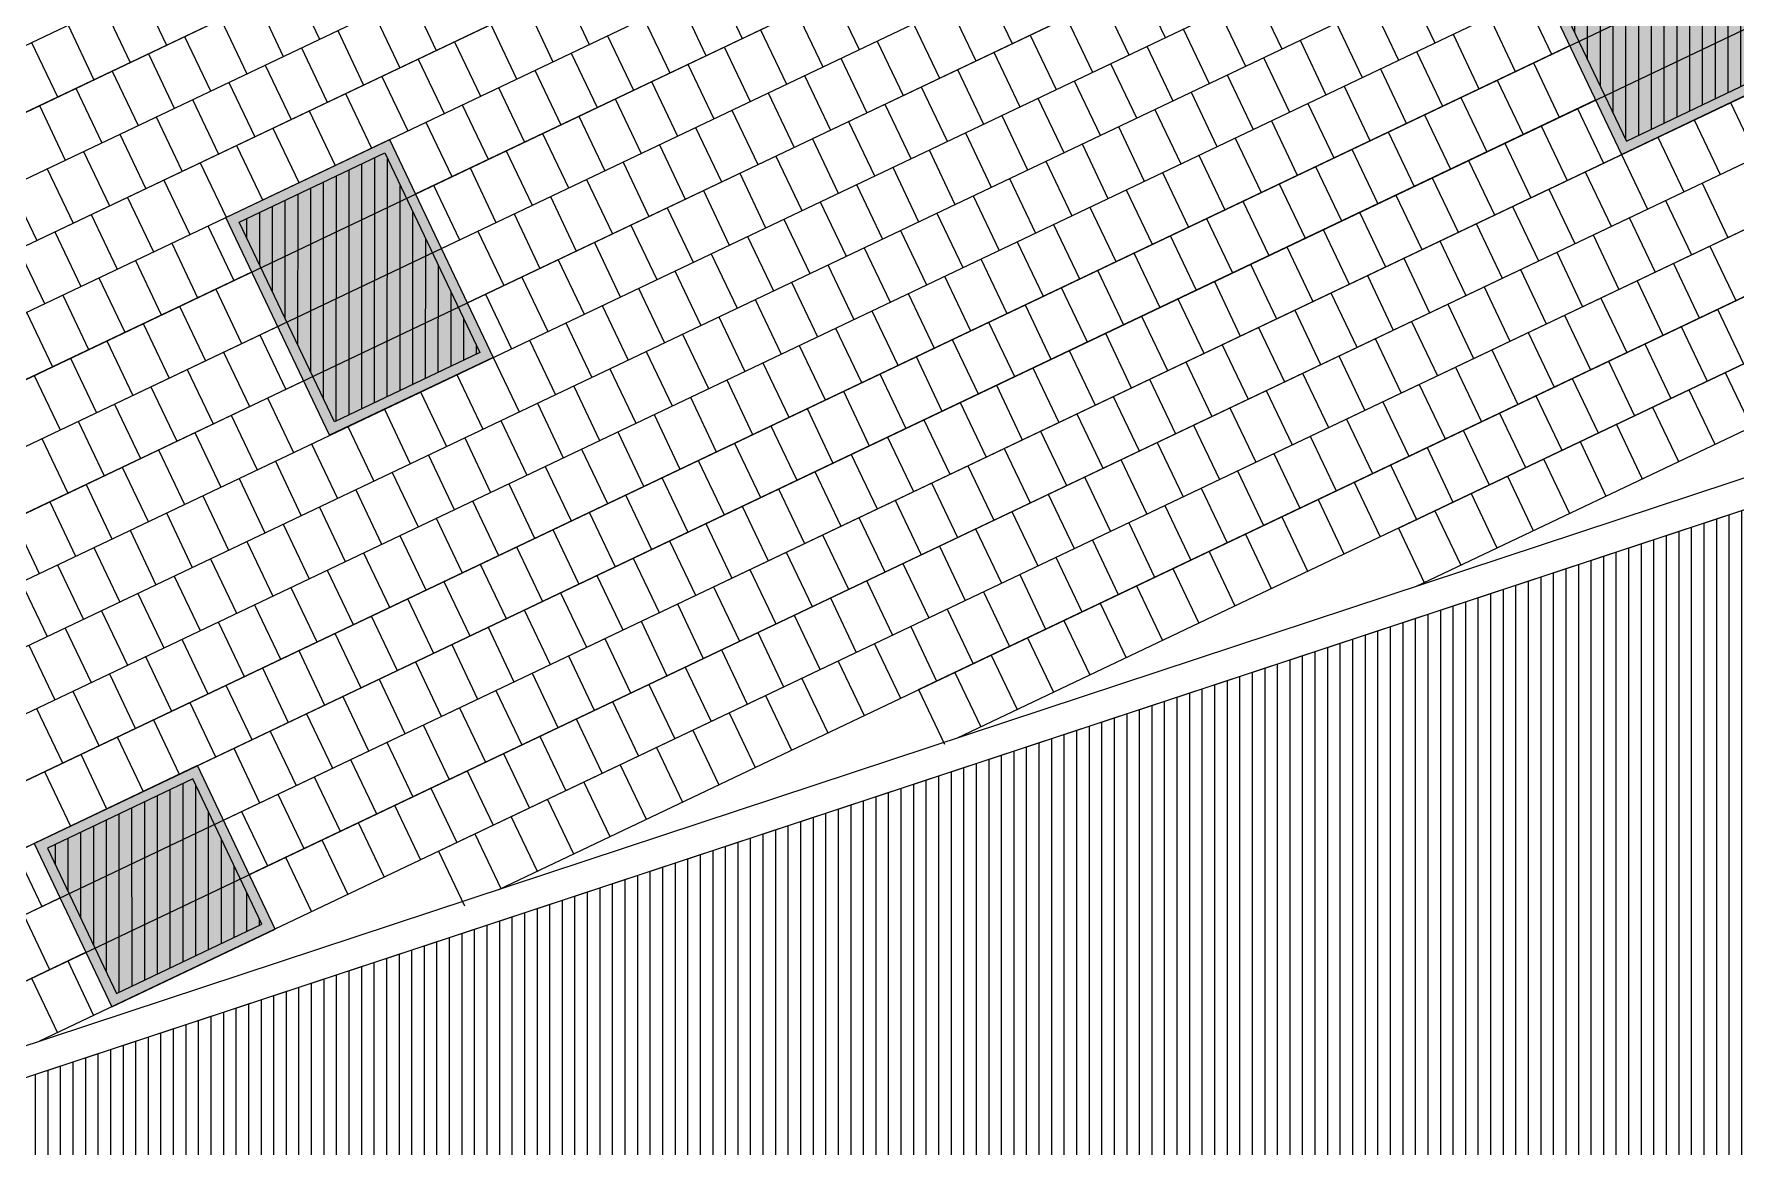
# Model space of a CAD drawing. Header units: metres. Extents: x 679599 to 680028, y 2748524 to 2748840.
# Drawn here: x 679744.37 to 679761.29, y 2748712.51 to 2748723.57 of the extents above; entities that cross this region are included whole.
import ezdxf

# ---------------------------------------------------------------- set-up
doc = ezdxf.new("R2010")
doc.units = ezdxf.units.M
doc.header["$LTSCALE"] = 5
doc.layers.add('00-AUX', color=2, linetype='Continuous', plot=False)
doc.layers.add('00-AUX Tree Pit', color=2, linetype='Continuous', plot=False)
doc.layers.add('02-L-B-Channel', color=140, linetype='Continuous', lineweight=5, plot=False)
doc.layers.add('02-L-B-Curb', color=11, linetype='Continuous', lineweight=5, plot=False)
for name, color, linetype, lineweight, true_color in [('02-L-Joints-Paviment_07_Precast Concrete Blocks 60X40', 7, 'Continuous', 5, 0x999999), ('03-TR-Pavement_02_Sealed Gravel', 7, 'Continuous', 5, 0x38321e), ('03-TR-Pavement_07_Precast Concrete Blocks 20X10', 7, 'Continuous', 5, 0x999999), ('03-TR-Pavement_07_Precast Concrete Blocks 60X40', 7, 'Continuous', 5, 0x999999)]:
    doc.layers.add(name, color=color, linetype=linetype, lineweight=lineweight, true_color=true_color)
doc.layers.add('03-TR-Tree Pit_Green', color=46, linetype='Continuous')
doc.layers.add('03-TR-Tree Pit_White', color=7, linetype='Continuous', true_color=0xfcfcfc)
doc.layers.add('04-BK-Tree Pit', color=6, linetype='Continuous', lineweight=5)

# ---------------------------------------------------------------- blocks, each defined once
blk = doc.blocks.new('ALCORQUE RECTANGULAR')
at = {"layer": '03-TR-Tree Pit_Green', "ltscale": 0.3}
h = blk.add_hatch(dxfattribs=at)
h.set_pattern_fill('ANSI31', color=256, scale=0.04, angle=-45)
h.set_pattern_definition([(360, (-2068898.16958, 3428624.0145), (3e-17, 0.127), [])])
h.paths.add_polyline_path([(679903.391, 2748647.421), (679902.702, 2748648.869), (679904.689, 2748649.814), (679905.377, 2748648.367)])
at = {"layer": '03-TR-Tree Pit_White'}
h = blk.add_hatch(color=256, dxfattribs=at)
h.dxf.hatch_style = 1
h.paths.add_polyline_path([(679903.344, 2748647.288), (679902.569, 2748648.916), (679904.736, 2748649.947), (679905.511, 2748648.319)])
at = {"layer": '02-L-B-Curb'}
blk.add_lwpolyline([(679903.344, 2748647.288), (679902.569, 2748648.916), (679904.736, 2748649.947), (679905.511, 2748648.319)], close=True, dxfattribs=at)
at = {"layer": '02-L-B-Curb', "color": 6}
blk.add_lwpolyline([(679903.391, 2748647.421), (679902.702, 2748648.868), (679904.689, 2748649.814), (679905.378, 2748648.366)], close=True, dxfattribs=at)
blk = doc.blocks.new('Escocell Quadrat')
at = {"layer": '03-TR-Tree Pit_Green'}
h = blk.add_hatch(dxfattribs=at)
h.set_pattern_fill('ANSI31', color=256, scale=0.04, angle=19.5514)
h.set_pattern_definition([(64.551379247, (-1794786.01457, -2189831.7944), (-0.114677314033, 0.0545720958565), [])])
h.paths.add_polyline_path([(-1.159, 0.359), (-2.759, 0.359), (-2.759, -1.241), (-1.159, -1.241)])
at = {"layer": '03-TR-Tree Pit_White'}
h = blk.add_hatch(color=256, dxfattribs=at)
h.dxf.hatch_style = 1
h.paths.add_polyline_path([(-2.859, 0.459), (-1.059, 0.459), (-1.059, -1.341), (-2.859, -1.341)])
at = {"ltscale": 0.3}
blk.add_lwpolyline([(-2.759, -1.241), (-1.159, -1.241), (-1.159, 0.359), (-2.759, 0.359)], close=True, dxfattribs=at)
at = {"layer": '02-L-B-Curb', "ltscale": 0.3}
blk.add_lwpolyline([(-2.859, -1.341), (-1.059, -1.341), (-1.059, 0.459), (-2.859, 0.459)], close=True, dxfattribs=at)

msp = doc.modelspace()

# ---------------------------------------------------------------- hatches: boundary and pattern name
at = {"layer": '03-TR-Pavement_02_Sealed Gravel', "linetype": 'Continuous'}
h = msp.add_hatch(dxfattribs=at)
h.set_pattern_fill('ANSI31', color=256, scale=0.0393, angle=45)
h.set_pattern_definition([(90, (652974.11672, 2717198.73223), (-0.1247775, 0), [])])
h.paths.add_polyline_path([(679735.044, 2748710.147), (679760.089, 2748691.068), (679780.187, 2748703.577), (679773.791, 2748722.943)])
at = {"layer": '03-TR-Pavement_07_Precast Concrete Blocks 20X10'}
h = msp.add_hatch(dxfattribs=at)
h.set_pattern_fill('ANSI31', color=256, scale=0.0315, angle=25.5)
h.set_pattern_definition([(70.5, (0, 0), (-0.094275932128, 0.033384858509), [])])
edge = h.paths.add_edge_path()
edge.add_line((679693.238, 2748712.205), (679695.035, 2748708.429))
edge.add_line((679695.035, 2748708.429), (679697.925, 2748707.403))
edge.add_line((679697.925, 2748707.403), (679701.77, 2748709.232))
edge.add_line((679701.77, 2748709.232), (679702.775, 2748712.059))
edge.add_line((679702.775, 2748712.059), (679705.602, 2748711.055))
edge.add_line((679705.602, 2748711.055), (679709.447, 2748712.885))
edge.add_line((679709.447, 2748712.885), (679710.451, 2748715.712))
edge.add_line((679710.451, 2748715.712), (679713.278, 2748714.708))
edge.add_line((679713.278, 2748714.708), (679717.123, 2748716.538))
edge.add_line((679717.123, 2748716.538), (679718.127, 2748719.365))
edge.add_line((679718.127, 2748719.365), (679720.954, 2748718.361))
edge.add_line((679720.954, 2748718.361), (679724.792, 2748720.187))
edge.add_line((679724.792, 2748720.187), (679725.802, 2748723.017))
edge.add_line((679725.802, 2748723.017), (679728.63, 2748722.014))
edge.add_line((679728.63, 2748722.014), (679732.474, 2748723.843))
edge.add_line((679732.474, 2748723.843), (679733.444, 2748726.576))
edge.add_line((679733.444, 2748726.576), (679733.478, 2748726.669))
edge.add_line((679733.478, 2748726.669), (679736.304, 2748725.666))
edge.add_line((679736.304, 2748725.666), (679740.149, 2748727.495))
edge.add_line((679740.149, 2748727.495), (679741.153, 2748730.322))
edge.add_line((679741.153, 2748730.322), (679743.98, 2748729.318))
edge.add_line((679743.98, 2748729.318), (679747.825, 2748731.148))
edge.add_line((679747.825, 2748731.148), (679748.847, 2748734.036))
edge.add_line((679748.847, 2748734.036), (679747.049, 2748737.816))
edge.add_line((679747.049, 2748737.816), (679693.237, 2748712.208))

# ---------------------------------------------------------------- linework, layer by layer
at = {"layer": '00-AUX'}
for points in [[(679680.412, 2748693.066), (679908.864, 2748801.779)], [(679684.823, 2748694.501), (679909.347, 2748801.344)], [(679689.235, 2748695.936), (679907.032, 2748799.578)], [(679694.007, 2748697.543), (679904.22, 2748797.575)], [(679698.419, 2748698.977), (679901.769, 2748795.744)], [(679703.192, 2748700.584), (679899.679, 2748794.085)], [(679707.603, 2748702.019), (679896.867, 2748792.083)], [(679712.015, 2748703.454), (679894.416, 2748790.252)], [(679716.787, 2748705.06), (679891.964, 2748788.421)], [(679721.199, 2748706.495), (679889.513, 2748786.59)], [(679725.61, 2748707.93), (679887.062, 2748784.759)], [(679730.383, 2748709.537), (679831.877, 2748757.834)], [(679734.794, 2748710.971), (679820.396, 2748751.706)], [(679739.567, 2748712.578), (679809.638, 2748745.922)], [(679743.979, 2748714.013), (679801.588, 2748741.427)], [(679748.39, 2748715.448), (679798.596, 2748739.339)], [(679753.163, 2748717.054), (679796.144, 2748737.508)], [(679757.936, 2748718.661), (679793.693, 2748735.677)]]:
    msp.add_lwpolyline(points, dxfattribs=at)
at = {"layer": '00-AUX', "ltscale": 0.3}
msp.add_lwpolyline([(679735.044, 2748710.147), (679760.089, 2748691.068), (679780.187, 2748703.577), (679773.791, 2748722.943)], close=True, dxfattribs=at)
at = {"layer": '00-AUX Tree Pit', "ltscale": 0.3}
for points in [[(679760.155, 2748722.375), (679761.78, 2748723.149), (679761.007, 2748724.774), (679759.382, 2748724)], [(679745.139, 2748713.901), (679746.765, 2748714.674), (679745.991, 2748716.3), (679744.366, 2748715.526)]]:
    msp.add_lwpolyline(points, close=True, dxfattribs=at)
at = {"layer": '00-AUX Tree Pit'}
msp.add_lwpolyline([(679748.933, 2748720.357), (679747.305, 2748719.583), (679746.273, 2748721.75), (679747.902, 2748722.525)], close=True, dxfattribs=at)
at = {"layer": '02-L-B-Channel'}
msp.add_lwpolyline([(679734.639, 2748710.329), (679734.929, 2748710.109), (679773.886, 2748722.975), (679773.792, 2748723.26)], close=True, dxfattribs=at)
at = {"layer": '02-L-Joints-Paviment_07_Precast Concrete Blocks 60X40'}
for points in [[(679746.948, 2748724.064), (679747.206, 2748723.522)], [(679751.153, 2748724.071), (679751.41, 2748723.53)], [(679755.357, 2748724.079), (679755.615, 2748723.537)], [(679745.426, 2748724.004), (679745.684, 2748723.462)], [(679746.587, 2748723.892), (679746.845, 2748723.35)], [(679748.109, 2748723.952), (679748.366, 2748723.41)], [(679749.631, 2748724.012), (679749.888, 2748723.47)], [(679750.791, 2748723.9), (679751.049, 2748723.358)], [(679752.313, 2748723.959), (679752.571, 2748723.418)], [(679753.835, 2748724.019), (679754.093, 2748723.477)], [(679754.996, 2748723.907), (679755.254, 2748723.365)], [(679756.518, 2748723.967), (679756.776, 2748723.425)], [(679758.04, 2748724.027), (679758.298, 2748723.485)], [(679759.201, 2748723.915), (679759.459, 2748723.373)], [(679745.065, 2748723.832), (679745.323, 2748723.291)], [(679747.747, 2748723.78), (679748.005, 2748723.238)], [(679749.269, 2748723.84), (679749.527, 2748723.298)], [(679750.43, 2748723.728), (679750.688, 2748723.186)], [(679751.952, 2748723.787), (679752.21, 2748723.246)], [(679753.474, 2748723.847), (679753.732, 2748723.305)], [(679754.635, 2748723.735), (679754.893, 2748723.193)], [(679756.157, 2748723.795), (679756.415, 2748723.253)], [(679757.679, 2748723.855), (679757.937, 2748723.313)], [(679758.84, 2748723.743), (679759.098, 2748723.201)], [(679744.704, 2748723.66), (679744.961, 2748723.119)], [(679746.225, 2748723.72), (679746.483, 2748723.178)], [(679747.386, 2748723.608), (679747.644, 2748723.066)], [(679748.908, 2748723.668), (679749.166, 2748723.126)], [(679750.069, 2748723.556), (679750.327, 2748723.014)], [(679751.591, 2748723.616), (679751.849, 2748723.074)], [(679753.113, 2748723.675), (679753.371, 2748723.134)], [(679754.274, 2748723.563), (679754.532, 2748723.021)], [(679755.796, 2748723.623), (679756.054, 2748723.081)], [(679757.318, 2748723.683), (679757.576, 2748723.141)], [(679758.479, 2748723.571), (679758.736, 2748723.029)], [(679744.342, 2748723.489), (679744.6, 2748722.947)], [(679745.864, 2748723.548), (679746.122, 2748723.007)], [(679747.025, 2748723.436), (679747.283, 2748722.894)], [(679748.547, 2748723.496), (679748.805, 2748722.954)], [(679749.708, 2748723.384), (679749.966, 2748722.842)], [(679751.23, 2748723.444), (679751.488, 2748722.902)], [(679752.752, 2748723.503), (679753.01, 2748722.962)], [(679753.913, 2748723.391), (679754.17, 2748722.85)], [(679755.435, 2748723.451), (679755.692, 2748722.909)], [(679756.957, 2748723.511), (679757.214, 2748722.969)], [(679758.117, 2748723.399), (679758.375, 2748722.857)], [(679745.503, 2748723.376), (679745.761, 2748722.835)], [(679746.664, 2748723.264), (679746.922, 2748722.723)], [(679748.186, 2748723.324), (679748.444, 2748722.782)], [(679750.869, 2748723.272), (679751.126, 2748722.73)], [(679752.391, 2748723.332), (679752.648, 2748722.79)], [(679753.551, 2748723.22), (679753.809, 2748722.678)], [(679755.073, 2748723.279), (679755.331, 2748722.738)], [(679756.595, 2748723.339), (679756.853, 2748722.797)], [(679757.756, 2748723.227), (679758.014, 2748722.685)], [(679759.278, 2748723.287), (679759.536, 2748722.745)], [(679745.142, 2748723.205), (679745.4, 2748722.663)], [(679746.303, 2748723.092), (679746.561, 2748722.551)], [(679747.825, 2748723.152), (679748.083, 2748722.61)], [(679749.347, 2748723.212), (679749.605, 2748722.67)], [(679750.507, 2748723.1), (679750.765, 2748722.558)], [(679752.029, 2748723.16), (679752.287, 2748722.618)], [(679753.19, 2748723.048), (679753.448, 2748722.506)], [(679754.712, 2748723.107), (679754.97, 2748722.566)], [(679756.234, 2748723.167), (679756.492, 2748722.625)], [(679757.395, 2748723.055), (679757.653, 2748722.513)], [(679758.917, 2748723.115), (679759.175, 2748722.573)], [(679744.781, 2748723.033), (679745.039, 2748722.491)], [(679745.942, 2748722.921), (679746.199, 2748722.379)], [(679747.464, 2748722.98), (679747.721, 2748722.439)], [(679748.985, 2748723.04), (679749.243, 2748722.498)], [(679750.146, 2748722.928), (679750.404, 2748722.386)], [(679751.668, 2748722.988), (679751.926, 2748722.446)], [(679752.829, 2748722.876), (679753.087, 2748722.334)], [(679754.351, 2748722.936), (679754.609, 2748722.394)], [(679755.873, 2748722.995), (679756.131, 2748722.454)], [(679757.034, 2748722.883), (679757.292, 2748722.341)], [(679758.556, 2748722.943), (679758.814, 2748722.401)], [(679761.239, 2748722.891), (679761.496, 2748722.349)], [(679744.42, 2748722.861), (679744.677, 2748722.319)], [(679745.58, 2748722.749), (679745.838, 2748722.207)], [(679747.102, 2748722.809), (679747.36, 2748722.267)], [(679748.624, 2748722.868), (679748.882, 2748722.327)], [(679749.785, 2748722.756), (679750.043, 2748722.214)], [(679751.307, 2748722.816), (679751.565, 2748722.274)], [(679753.99, 2748722.764), (679754.248, 2748722.222)], [(679755.512, 2748722.823), (679755.77, 2748722.282)], [(679756.673, 2748722.711), (679756.93, 2748722.17)], [(679758.195, 2748722.771), (679758.452, 2748722.229)], [(679759.717, 2748722.831), (679759.974, 2748722.289)], [(679760.877, 2748722.719), (679761.135, 2748722.177)], [(679745.219, 2748722.577), (679745.477, 2748722.035)], [(679746.741, 2748722.637), (679746.999, 2748722.095)], [(679748.263, 2748722.696), (679748.521, 2748722.155)], [(679749.424, 2748722.584), (679749.682, 2748722.043)], [(679750.946, 2748722.644), (679751.204, 2748722.102)], [(679752.468, 2748722.704), (679752.726, 2748722.162)], [(679753.629, 2748722.592), (679753.886, 2748722.05)], [(679755.151, 2748722.652), (679755.408, 2748722.11)], [(679756.311, 2748722.539), (679756.569, 2748721.998)], [(679757.833, 2748722.599), (679758.091, 2748722.057)], [(679759.355, 2748722.659), (679759.613, 2748722.117)], [(679760.516, 2748722.547), (679760.774, 2748722.005)], [(679744.858, 2748722.405), (679745.116, 2748721.863)], [(679746.38, 2748722.465), (679746.638, 2748721.923)], [(679749.063, 2748722.412), (679749.321, 2748721.871)], [(679750.585, 2748722.472), (679750.843, 2748721.93)], [(679752.107, 2748722.532), (679752.364, 2748721.99)], [(679753.267, 2748722.42), (679753.525, 2748721.878)], [(679754.789, 2748722.48), (679755.047, 2748721.938)], [(679755.95, 2748722.368), (679756.208, 2748721.826)], [(679757.472, 2748722.427), (679757.73, 2748721.886)], [(679758.994, 2748722.487), (679759.252, 2748721.945)], [(679760.155, 2748722.375), (679760.413, 2748721.833)], [(679744.497, 2748722.233), (679744.755, 2748721.691)], [(679746.019, 2748722.293), (679746.277, 2748721.751)], [(679748.702, 2748722.241), (679748.959, 2748721.699)], [(679750.224, 2748722.3), (679750.481, 2748721.759)], [(679751.745, 2748722.36), (679752.003, 2748721.818)], [(679752.906, 2748722.248), (679753.164, 2748721.706)], [(679754.428, 2748722.308), (679754.686, 2748721.766)], [(679757.111, 2748722.256), (679757.369, 2748721.714)], [(679758.633, 2748722.315), (679758.891, 2748721.774)], [(679759.794, 2748722.203), (679760.052, 2748721.661)], [(679744.136, 2748722.061), (679744.393, 2748721.519)], [(679745.658, 2748722.121), (679745.915, 2748721.579)], [(679748.34, 2748722.069), (679748.598, 2748721.527)], [(679749.862, 2748722.128), (679750.12, 2748721.587)], [(679751.384, 2748722.188), (679751.642, 2748721.646)], [(679752.545, 2748722.076), (679752.803, 2748721.534)], [(679754.067, 2748722.136), (679754.325, 2748721.594)], [(679755.589, 2748722.196), (679755.847, 2748721.654)], [(679756.75, 2748722.084), (679757.008, 2748721.542)], [(679758.272, 2748722.143), (679758.53, 2748721.602)], [(679759.433, 2748722.031), (679759.69, 2748721.49)], [(679760.955, 2748722.091), (679761.212, 2748721.549)], [(679745.296, 2748721.949), (679745.554, 2748721.407)], [(679749.501, 2748721.957), (679749.759, 2748721.415)], [(679751.023, 2748722.016), (679751.281, 2748721.475)], [(679752.184, 2748721.904), (679752.442, 2748721.363)], [(679753.706, 2748721.964), (679753.964, 2748721.422)], [(679755.228, 2748722.024), (679755.486, 2748721.482)], [(679756.389, 2748721.912), (679756.646, 2748721.37)], [(679757.911, 2748721.972), (679758.168, 2748721.43)], [(679759.071, 2748721.859), (679759.329, 2748721.318)], [(679760.593, 2748721.919), (679760.851, 2748721.377)], [(679744.935, 2748721.777), (679745.193, 2748721.235)], [(679749.14, 2748721.785), (679749.398, 2748721.243)], [(679750.662, 2748721.845), (679750.92, 2748721.303)], [(679751.823, 2748721.732), (679752.081, 2748721.191)], [(679753.345, 2748721.792), (679753.603, 2748721.25)], [(679754.867, 2748721.852), (679755.124, 2748721.31)], [(679756.027, 2748721.74), (679756.285, 2748721.198)], [(679757.549, 2748721.8), (679757.807, 2748721.258)], [(679760.232, 2748721.747), (679760.49, 2748721.206)], [(679744.574, 2748721.605), (679744.832, 2748721.064)], [(679746.096, 2748721.665), (679746.354, 2748721.123)], [(679748.779, 2748721.613), (679749.037, 2748721.071)], [(679750.301, 2748721.673), (679750.559, 2748721.131)], [(679751.462, 2748721.561), (679751.719, 2748721.019)], [(679752.984, 2748721.62), (679753.241, 2748721.079)], [(679754.505, 2748721.68), (679754.763, 2748721.138)], [(679755.666, 2748721.568), (679755.924, 2748721.026)], [(679757.188, 2748721.628), (679757.446, 2748721.086)], [(679758.71, 2748721.688), (679758.968, 2748721.146)], [(679759.871, 2748721.576), (679760.129, 2748721.034)], [(679744.213, 2748721.433), (679744.471, 2748720.892)], [(679745.735, 2748721.493), (679745.993, 2748720.951)], [(679749.94, 2748721.501), (679750.197, 2748720.959)], [(679751.1, 2748721.389), (679751.358, 2748720.847)], [(679752.622, 2748721.448), (679752.88, 2748720.907)], [(679754.144, 2748721.508), (679754.402, 2748720.966)], [(679755.305, 2748721.396), (679755.563, 2748720.854)], [(679756.827, 2748721.456), (679757.085, 2748720.914)], [(679758.349, 2748721.516), (679758.607, 2748720.974)], [(679759.51, 2748721.404), (679759.768, 2748720.862)], [(679761.032, 2748721.463), (679761.29, 2748720.922)], [(679745.374, 2748721.321), (679745.631, 2748720.78)], [(679749.578, 2748721.329), (679749.836, 2748720.787)], [(679750.739, 2748721.217), (679750.997, 2748720.675)], [(679752.261, 2748721.277), (679752.519, 2748720.735)], [(679753.783, 2748721.336), (679754.041, 2748720.795)], [(679754.944, 2748721.224), (679755.202, 2748720.682)], [(679756.466, 2748721.284), (679756.724, 2748720.742)], [(679757.988, 2748721.344), (679758.246, 2748720.802)], [(679759.149, 2748721.232), (679759.406, 2748720.69)], [(679760.671, 2748721.292), (679760.928, 2748720.75)], [(679745.012, 2748721.15), (679745.27, 2748720.608)], [(679746.173, 2748721.037), (679746.431, 2748720.496)], [(679749.217, 2748721.157), (679749.475, 2748720.615)], [(679750.378, 2748721.045), (679750.636, 2748720.503)], [(679751.9, 2748721.105), (679752.158, 2748720.563)], [(679753.422, 2748721.164), (679753.68, 2748720.623)], [(679754.583, 2748721.052), (679754.841, 2748720.511)], [(679756.105, 2748721.112), (679756.363, 2748720.57)], [(679757.627, 2748721.172), (679757.884, 2748720.63)], [(679758.787, 2748721.06), (679759.045, 2748720.518)], [(679760.309, 2748721.12), (679760.567, 2748720.578)], [(679744.651, 2748720.978), (679744.909, 2748720.436)], [(679745.812, 2748720.866), (679746.07, 2748720.324)], [(679748.856, 2748720.985), (679749.114, 2748720.443)], [(679750.017, 2748720.873), (679750.275, 2748720.331)], [(679751.539, 2748720.933), (679751.797, 2748720.391)], [(679753.061, 2748720.993), (679753.319, 2748720.451)], [(679754.222, 2748720.881), (679754.479, 2748720.339)], [(679755.743, 2748720.94), (679756.001, 2748720.399)], [(679757.265, 2748721), (679757.523, 2748720.458)], [(679758.426, 2748720.888), (679758.684, 2748720.346)], [(679759.948, 2748720.948), (679760.206, 2748720.406)], [(679744.29, 2748720.806), (679744.548, 2748720.264)], [(679745.451, 2748720.694), (679745.709, 2748720.152)], [(679749.656, 2748720.701), (679749.913, 2748720.159)], [(679751.178, 2748720.761), (679751.435, 2748720.219)], [(679752.7, 2748720.821), (679752.957, 2748720.279)], [(679753.86, 2748720.709), (679754.118, 2748720.167)], [(679755.382, 2748720.768), (679755.64, 2748720.227)], [(679756.904, 2748720.828), (679757.162, 2748720.286)], [(679758.065, 2748720.716), (679758.323, 2748720.174)], [(679759.587, 2748720.776), (679759.845, 2748720.234)], [(679761.109, 2748720.836), (679761.367, 2748720.294)], [(679745.09, 2748720.522), (679745.347, 2748719.98)], [(679746.612, 2748720.582), (679746.869, 2748720.04)], [(679749.294, 2748720.529), (679749.552, 2748719.987)], [(679750.816, 2748720.589), (679751.074, 2748720.047)], [(679752.338, 2748720.649), (679752.596, 2748720.107)], [(679753.499, 2748720.537), (679753.757, 2748719.995)], [(679755.021, 2748720.597), (679755.279, 2748720.055)], [(679756.543, 2748720.656), (679756.801, 2748720.115)], [(679757.704, 2748720.544), (679757.962, 2748720.002)], [(679759.226, 2748720.604), (679759.484, 2748720.062)], [(679760.748, 2748720.664), (679761.006, 2748720.122)], [(679744.728, 2748720.35), (679744.986, 2748719.808)], [(679746.25, 2748720.41), (679746.508, 2748719.868)], [(679748.933, 2748720.357), (679749.191, 2748719.816)], [(679750.455, 2748720.417), (679750.713, 2748719.875)], [(679751.977, 2748720.477), (679752.235, 2748719.935)], [(679753.138, 2748720.365), (679753.396, 2748719.823)], [(679754.66, 2748720.425), (679754.918, 2748719.883)], [(679756.182, 2748720.484), (679756.44, 2748719.943)], [(679757.343, 2748720.372), (679757.601, 2748719.831)], [(679758.865, 2748720.432), (679759.122, 2748719.89)], [(679760.387, 2748720.492), (679760.644, 2748719.95)], [(679744.367, 2748720.178), (679744.625, 2748719.636)], [(679745.889, 2748720.238), (679746.147, 2748719.696)], [(679748.572, 2748720.186), (679748.83, 2748719.644)], [(679750.094, 2748720.245), (679750.352, 2748719.704)], [(679751.616, 2748720.305), (679751.874, 2748719.763)], [(679752.777, 2748720.193), (679753.035, 2748719.651)], [(679754.299, 2748720.253), (679754.557, 2748719.711)], [(679755.821, 2748720.313), (679756.079, 2748719.771)], [(679756.982, 2748720.2), (679757.239, 2748719.659)], [(679758.503, 2748720.26), (679758.761, 2748719.718)], [(679760.025, 2748720.32), (679760.283, 2748719.778)], [(679761.186, 2748720.208), (679761.444, 2748719.666)], [(679745.528, 2748720.066), (679745.786, 2748719.524)], [(679748.211, 2748720.014), (679748.469, 2748719.472)], [(679749.733, 2748720.073), (679749.991, 2748719.532)], [(679751.255, 2748720.133), (679751.513, 2748719.591)], [(679752.416, 2748720.021), (679752.673, 2748719.479)], [(679753.938, 2748720.081), (679754.195, 2748719.539)], [(679755.46, 2748720.141), (679755.717, 2748719.599)], [(679756.62, 2748720.029), (679756.878, 2748719.487)], [(679758.142, 2748720.088), (679758.4, 2748719.547)], [(679759.664, 2748720.148), (679759.922, 2748719.606)], [(679760.825, 2748720.036), (679761.083, 2748719.494)], [(679745.167, 2748719.894), (679745.425, 2748719.352)], [(679746.689, 2748719.954), (679746.947, 2748719.412)], [(679747.85, 2748719.842), (679748.107, 2748719.3)], [(679749.372, 2748719.902), (679749.629, 2748719.36)], [(679750.894, 2748719.961), (679751.151, 2748719.42)], [(679752.054, 2748719.849), (679752.312, 2748719.307)], [(679753.576, 2748719.909), (679753.834, 2748719.367)], [(679755.098, 2748719.969), (679755.356, 2748719.427)], [(679756.259, 2748719.857), (679756.517, 2748719.315)], [(679757.781, 2748719.917), (679758.039, 2748719.375)], [(679759.303, 2748719.976), (679759.561, 2748719.435)], [(679760.464, 2748719.864), (679760.722, 2748719.322)], [(679744.806, 2748719.722), (679745.063, 2748719.18)], [(679746.328, 2748719.782), (679746.585, 2748719.24)], [(679747.488, 2748719.67), (679747.746, 2748719.128)], [(679749.01, 2748719.73), (679749.268, 2748719.188)], [(679750.532, 2748719.789), (679750.79, 2748719.248)], [(679751.693, 2748719.677), (679751.951, 2748719.136)], [(679753.215, 2748719.737), (679753.473, 2748719.195)], [(679754.737, 2748719.797), (679754.995, 2748719.255)], [(679755.898, 2748719.685), (679756.156, 2748719.143)], [(679757.42, 2748719.745), (679757.678, 2748719.203)], [(679758.942, 2748719.804), (679759.2, 2748719.263)], [(679760.103, 2748719.692), (679760.361, 2748719.151)], [(679744.444, 2748719.55), (679744.702, 2748719.009)], [(679745.966, 2748719.61), (679746.224, 2748719.068)], [(679747.127, 2748719.498), (679747.385, 2748718.956)], [(679748.649, 2748719.558), (679748.907, 2748719.016)], [(679750.171, 2748719.618), (679750.429, 2748719.076)], [(679751.332, 2748719.505), (679751.59, 2748718.964)], [(679752.854, 2748719.565), (679753.112, 2748719.023)], [(679754.376, 2748719.625), (679754.634, 2748719.083)], [(679755.537, 2748719.513), (679755.795, 2748718.971)], [(679757.059, 2748719.573), (679757.317, 2748719.031)], [(679758.581, 2748719.633), (679758.839, 2748719.091)], [(679759.742, 2748719.52), (679759.999, 2748718.979)], [(679745.605, 2748719.438), (679745.863, 2748718.896)], [(679746.766, 2748719.326), (679747.024, 2748718.784)], [(679748.288, 2748719.386), (679748.546, 2748718.844)], [(679749.81, 2748719.446), (679750.068, 2748718.904)], [(679750.971, 2748719.334), (679751.229, 2748718.792)], [(679752.493, 2748719.393), (679752.751, 2748718.852)], [(679754.015, 2748719.453), (679754.273, 2748718.911)], [(679755.176, 2748719.341), (679755.433, 2748718.799)], [(679756.698, 2748719.401), (679756.955, 2748718.859)], [(679758.22, 2748719.461), (679758.477, 2748718.919)], [(679759.38, 2748719.349), (679759.638, 2748718.807)], [(679745.244, 2748719.266), (679745.502, 2748718.725)], [(679746.405, 2748719.154), (679746.663, 2748718.612)], [(679747.927, 2748719.214), (679748.185, 2748718.672)], [(679749.449, 2748719.274), (679749.707, 2748718.732)], [(679750.61, 2748719.162), (679750.867, 2748718.62)], [(679752.132, 2748719.222), (679752.389, 2748718.68)], [(679753.654, 2748719.281), (679753.911, 2748718.74)], [(679754.814, 2748719.169), (679755.072, 2748718.627)], [(679756.336, 2748719.229), (679756.594, 2748718.687)], [(679757.858, 2748719.289), (679758.116, 2748718.747)], [(679759.019, 2748719.177), (679759.277, 2748718.635)], [(679744.883, 2748719.094), (679745.141, 2748718.553)], [(679746.044, 2748718.982), (679746.301, 2748718.441)], [(679747.566, 2748719.042), (679747.823, 2748718.5)], [(679749.088, 2748719.102), (679749.345, 2748718.56)], [(679750.248, 2748718.99), (679750.506, 2748718.448)], [(679751.77, 2748719.05), (679752.028, 2748718.508)], [(679753.292, 2748719.109), (679753.55, 2748718.568)], [(679754.453, 2748718.997), (679754.711, 2748718.456)], [(679755.975, 2748719.057), (679756.233, 2748718.515)], [(679757.497, 2748719.117), (679757.755, 2748718.575)], [(679758.658, 2748719.005), (679758.916, 2748718.463)], [(679744.522, 2748718.923), (679744.78, 2748718.381)], [(679747.204, 2748718.87), (679747.462, 2748718.329)], [(679748.726, 2748718.93), (679748.984, 2748718.388)], [(679749.887, 2748718.818), (679750.145, 2748718.276)], [(679751.409, 2748718.878), (679751.667, 2748718.336)], [(679752.931, 2748718.938), (679753.189, 2748718.396)], [(679754.092, 2748718.825), (679754.35, 2748718.284)], [(679755.614, 2748718.885), (679755.872, 2748718.343)], [(679757.136, 2748718.945), (679757.394, 2748718.403)], [(679758.297, 2748718.833), (679758.555, 2748718.291)], [(679744.161, 2748718.751), (679744.418, 2748718.209)], [(679745.682, 2748718.811), (679745.94, 2748718.269)], [(679746.843, 2748718.698), (679747.101, 2748718.157)], [(679748.365, 2748718.758), (679748.623, 2748718.216)], [(679749.526, 2748718.646), (679749.784, 2748718.104)], [(679751.048, 2748718.706), (679751.306, 2748718.164)], [(679752.57, 2748718.766), (679752.828, 2748718.224)], [(679753.731, 2748718.654), (679753.989, 2748718.112)], [(679755.253, 2748718.713), (679755.511, 2748718.172)], [(679756.775, 2748718.773), (679757.033, 2748718.231)], [(679757.936, 2748718.661), (679758.193, 2748718.119)], [(679745.321, 2748718.639), (679745.579, 2748718.097)], [(679746.482, 2748718.527), (679746.74, 2748717.985)], [(679748.004, 2748718.586), (679748.262, 2748718.045)], [(679749.165, 2748718.474), (679749.423, 2748717.932)], [(679750.687, 2748718.534), (679750.945, 2748717.992)], [(679752.209, 2748718.594), (679752.467, 2748718.052)], [(679753.37, 2748718.482), (679753.627, 2748717.94)], [(679754.892, 2748718.541), (679755.149, 2748718)], [(679756.414, 2748718.601), (679756.671, 2748718.059)], [(679744.96, 2748718.467), (679745.218, 2748717.925)], [(679746.121, 2748718.355), (679746.379, 2748717.813)], [(679747.643, 2748718.414), (679747.901, 2748717.873)], [(679750.326, 2748718.362), (679750.583, 2748717.82)], [(679751.848, 2748718.422), (679752.105, 2748717.88)], [(679753.008, 2748718.31), (679753.266, 2748717.768)], [(679754.53, 2748718.37), (679754.788, 2748717.828)], [(679756.052, 2748718.429), (679756.31, 2748717.888)], [(679744.599, 2748718.295), (679744.857, 2748717.753)], [(679745.76, 2748718.183), (679746.018, 2748717.641)], [(679747.282, 2748718.243), (679747.54, 2748717.701)], [(679748.804, 2748718.302), (679749.061, 2748717.761)], [(679749.964, 2748718.19), (679750.222, 2748717.648)], [(679751.486, 2748718.25), (679751.744, 2748717.708)], [(679752.647, 2748718.138), (679752.905, 2748717.596)], [(679754.169, 2748718.198), (679754.427, 2748717.656)], [(679755.691, 2748718.258), (679755.949, 2748717.716)], [(679744.238, 2748718.123), (679744.496, 2748717.581)], [(679745.399, 2748718.011), (679745.656, 2748717.469)], [(679746.92, 2748718.071), (679747.178, 2748717.529)], [(679748.442, 2748718.13), (679748.7, 2748717.589)], [(679749.603, 2748718.018), (679749.861, 2748717.477)], [(679751.125, 2748718.078), (679751.383, 2748717.536)], [(679752.286, 2748717.966), (679752.544, 2748717.424)], [(679753.808, 2748718.026), (679754.066, 2748717.484)], [(679755.33, 2748718.086), (679755.588, 2748717.544)], [(679745.037, 2748717.839), (679745.295, 2748717.297)], [(679746.559, 2748717.899), (679746.817, 2748717.357)], [(679748.081, 2748717.959), (679748.339, 2748717.417)], [(679749.242, 2748717.847), (679749.5, 2748717.305)], [(679750.764, 2748717.906), (679751.022, 2748717.365)], [(679753.447, 2748717.854), (679753.705, 2748717.312)], [(679754.969, 2748717.914), (679755.227, 2748717.372)], [(679744.676, 2748717.667), (679744.934, 2748717.125)], [(679746.198, 2748717.727), (679746.456, 2748717.185)], [(679747.72, 2748717.787), (679747.978, 2748717.245)], [(679748.881, 2748717.675), (679749.139, 2748717.133)], [(679750.403, 2748717.734), (679750.661, 2748717.193)], [(679751.925, 2748717.794), (679752.183, 2748717.252)], [(679753.086, 2748717.682), (679753.343, 2748717.14)], [(679754.608, 2748717.742), (679754.865, 2748717.2)], [(679744.315, 2748717.495), (679744.573, 2748716.953)], [(679745.837, 2748717.555), (679746.095, 2748717.013)], [(679747.359, 2748717.615), (679747.617, 2748717.073)], [(679748.52, 2748717.503), (679748.778, 2748716.961)], [(679750.042, 2748717.563), (679750.299, 2748717.021)], [(679751.564, 2748717.622), (679751.821, 2748717.081)], [(679752.724, 2748717.51), (679752.982, 2748716.968)], [(679754.246, 2748717.57), (679754.504, 2748717.028)], [(679745.476, 2748717.383), (679745.734, 2748716.841)], [(679746.998, 2748717.443), (679747.256, 2748716.901)], [(679748.159, 2748717.331), (679748.416, 2748716.789)], [(679749.68, 2748717.391), (679749.938, 2748716.849)], [(679751.202, 2748717.45), (679751.46, 2748716.909)], [(679752.363, 2748717.338), (679752.621, 2748716.797)], [(679753.885, 2748717.398), (679754.143, 2748716.856)], [(679745.115, 2748717.211), (679745.372, 2748716.67)], [(679746.637, 2748717.271), (679746.894, 2748716.729)], [(679747.797, 2748717.159), (679748.055, 2748716.617)], [(679749.319, 2748717.219), (679749.577, 2748716.677)], [(679750.841, 2748717.279), (679751.099, 2748716.737)], [(679752.002, 2748717.166), (679752.26, 2748716.625)], [(679753.524, 2748717.226), (679753.782, 2748716.684)], [(679744.753, 2748717.039), (679745.011, 2748716.498)], [(679746.275, 2748717.099), (679746.533, 2748716.557)], [(679747.436, 2748716.987), (679747.694, 2748716.445)], [(679748.958, 2748717.047), (679749.216, 2748716.505)], [(679750.48, 2748717.107), (679750.738, 2748716.565)], [(679751.641, 2748716.995), (679751.899, 2748716.453)], [(679753.163, 2748717.054), (679753.421, 2748716.513)], [(679744.392, 2748716.868), (679744.65, 2748716.326)], [(679745.914, 2748716.927), (679746.172, 2748716.386)], [(679747.075, 2748716.815), (679747.333, 2748716.273)], [(679748.597, 2748716.875), (679748.855, 2748716.333)], [(679750.119, 2748716.935), (679750.377, 2748716.393)], [(679751.28, 2748716.823), (679751.538, 2748716.281)], [(679745.553, 2748716.755), (679745.811, 2748716.214)], [(679746.714, 2748716.643), (679746.972, 2748716.102)], [(679748.236, 2748716.703), (679748.494, 2748716.161)], [(679749.758, 2748716.763), (679750.016, 2748716.221)], [(679750.919, 2748716.651), (679751.176, 2748716.109)], [(679745.192, 2748716.584), (679745.45, 2748716.042)], [(679746.353, 2748716.471), (679746.61, 2748715.93)], [(679747.875, 2748716.531), (679748.132, 2748715.989)], [(679749.397, 2748716.591), (679749.654, 2748716.049)], [(679750.557, 2748716.479), (679750.815, 2748715.937)], [(679744.831, 2748716.412), (679745.088, 2748715.87)], [(679747.513, 2748716.359), (679747.771, 2748715.818)], [(679749.035, 2748716.419), (679749.293, 2748715.877)], [(679750.196, 2748716.307), (679750.454, 2748715.765)], [(679744.469, 2748716.24), (679744.727, 2748715.698)], [(679747.152, 2748716.188), (679747.41, 2748715.646)], [(679748.674, 2748716.247), (679748.932, 2748715.706)], [(679749.835, 2748716.135), (679750.093, 2748715.593)], [(679746.791, 2748716.016), (679747.049, 2748715.474)], [(679748.313, 2748716.075), (679748.571, 2748715.534)], [(679749.474, 2748715.963), (679749.732, 2748715.422)], [(679746.43, 2748715.844), (679746.688, 2748715.302)], [(679747.952, 2748715.904), (679748.21, 2748715.362)], [(679749.113, 2748715.791), (679749.37, 2748715.25)], [(679747.591, 2748715.732), (679747.848, 2748715.19)], [(679748.751, 2748715.62), (679749.009, 2748715.078)], [(679744.185, 2748715.44), (679744.443, 2748714.898)], [(679747.229, 2748715.56), (679747.487, 2748715.018)], [(679748.39, 2748715.448), (679748.648, 2748714.906)], [(679746.868, 2748715.388), (679747.126, 2748714.846)], [(679744.263, 2748714.812), (679744.52, 2748714.271)], [(679744.701, 2748714.357), (679744.959, 2748713.815)], [(679744.34, 2748714.185), (679744.598, 2748713.643)]]:
    msp.add_lwpolyline(points, dxfattribs=at)
at = {"layer": '03-TR-Pavement_07_Precast Concrete Blocks 60X40'}
for p, q in [((679723.755, 2748713.692), (679904.349, 2748799.63)), ((679713.899, 2748708.337), (679904.607, 2748799.088)), ((679748.675, 2748720.899), (679897.138, 2748791.547)), ((679712.479, 2748703.01), (679894.644, 2748789.696)), ((679717.042, 2748704.517), (679892.149, 2748787.844)), ((679736.988, 2748713.344), (679889.655, 2748785.993)), ((679714.157, 2748707.795), (679851.409, 2748773.109)), ((679746.249, 2748715.758), (679820.602, 2748751.14)), ((679746.507, 2748715.216), (679809.59, 2748745.235)), ((679744.425, 2748713.561), (679801.437, 2748740.691)), ((679758.116, 2748718.082), (679793.858, 2748735.091)), ((679748.418, 2748721.441), (679763.949, 2748728.832)), ((679704.301, 2748702.441), (679753.601, 2748725.901)), ((679740.136, 2748718.829), (679753.859, 2748725.359)), ((679748.988, 2748715.068), (679770.681, 2748725.39)), ((679748.16, 2748721.983), (679754.116, 2748724.817)), ((679753.552, 2748716.575), (679770.938, 2748724.849)), ((679737.246, 2748712.802), (679759.639, 2748723.459)), ((679730.734, 2748709.039), (679759.897, 2748722.917)), ((679740.394, 2748718.287), (679746.531, 2748721.208)), ((679703.351, 2748699.996), (679746.789, 2748720.666)), ((679707.915, 2748701.503), (679747.047, 2748720.124)), ((679735.297, 2748710.546), (679744.624, 2748714.984)), ((679739.861, 2748712.053), (679744.882, 2748714.443))]:
    msp.add_line(p, q, dxfattribs=at)

# ---------------------------------------------------------------- block references
at = {"layer": '04-BK-Tree Pit'}
for name, p, rotation in [('Escocell Quadrat', (679762.161, 2748724.814), 25.44862075299672), ('ALCORQUE RECTANGULAR', (3428396.221, 2068817.014), 90), ('Escocell Quadrat', (679747.145, 2748716.34), 25.44862075299672)]:
    msp.add_blockref(name, p, dxfattribs=dict(at, rotation=rotation))

doc.saveas('drawing.dxf')
